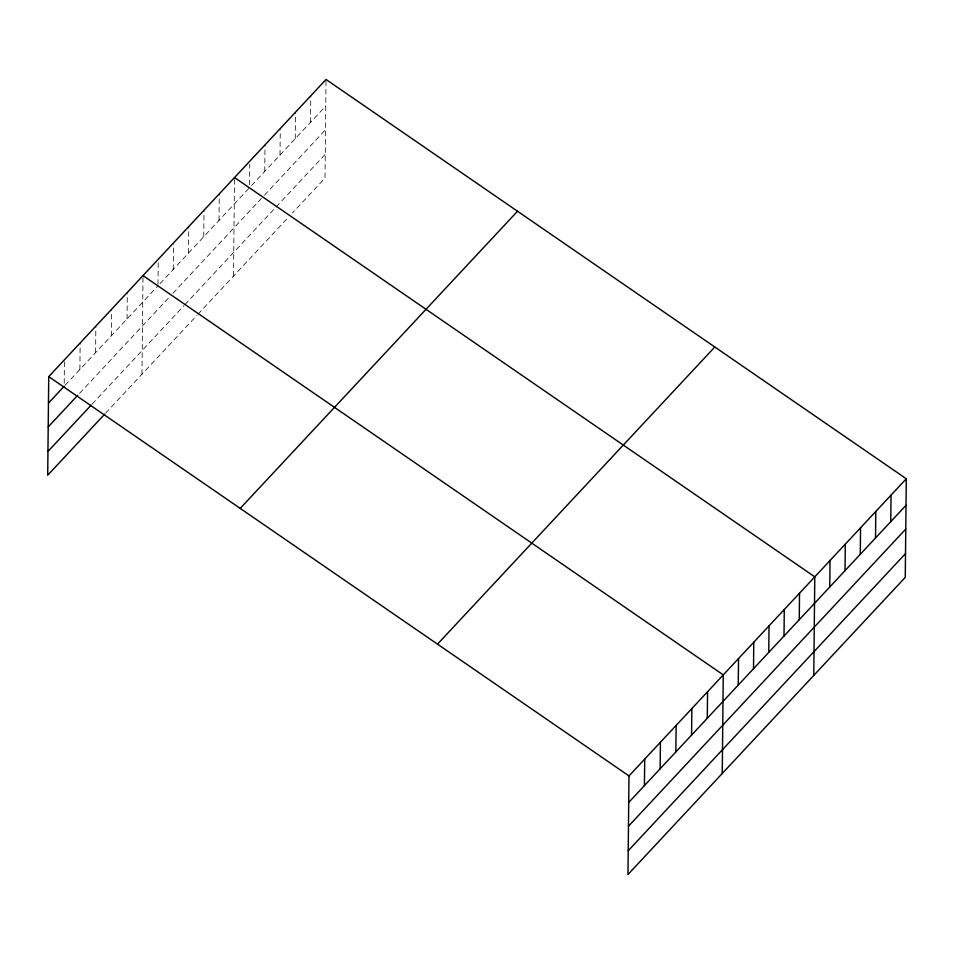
<?xml version="1.0" encoding="UTF-8"?>
<svg xmlns="http://www.w3.org/2000/svg" width="954" height="954" viewBox="0 0 954 954"><rect width="100%" height="100%" fill="white"/><g stroke="black" fill="none" stroke-linecap="round" stroke-linejoin="round"><path stroke-width="0.72" stroke-dasharray="4.77 3.58" d="M64.204 383.365L64.443 359.789M79.886 369.472L80.16 342.951M95.591 352.634L95.877 326.113M111.308 335.796L111.582 309.275M127.025 318.958L127.299 292.437M141.979 374.195L143.017 275.599M158.006 284.304L158.233 262.195M173.246 269.433L173.509 244.379M188.498 253.084L188.773 226.563M203.751 236.747L204.025 210.226M219.003 220.398L219.277 193.877M233.492 276.135L234.505 179.006M249.531 184.766L249.745 164.136M264.747 171.374L265.033 144.853M279.999 155.025L280.285 128.504M295.251 138.688L295.537 112.167M310.503 122.339L310.789 95.817M326.018 80.947L325.004 178.076L292.473 212.945M65.146 385.261L157.994 285.783M160.022 283.6L249.495 187.711M251.534 185.541L325.755 106.001M79.635 393.263L169.943 296.491M172.996 293.224L261.456 198.432M264.508 195.153L325.505 129.78M92.144 404.091L183.919 305.745M184.933 304.648L325.254 154.286M105.644 413.142L196.894 315.357M197.907 314.271L288.394 217.297"/><path stroke-width="1.43" d="M906.3 478.777L628.996 775.924L627.959 874.52L905.263 577.373L906.3 478.777L326.041 79.48L48.737 376.627L47.7 475.223L104.666 414.191M644.427 785.607L644.713 759.086M660.144 768.769L660.418 742.248M675.861 751.931L676.136 725.41M691.578 735.093L691.853 708.572M707.284 718.255L707.57 691.733M722.25 773.491L723.275 674.895L143.017 275.599M738.253 685.079L738.527 658.546M753.505 668.73L753.779 642.209M768.757 652.381L769.031 625.86M784.009 636.044L784.283 609.523M799.261 619.695L799.535 593.173M813.762 675.432L814.788 576.836L234.529 177.539M829.765 587.008L830.04 560.487M845.017 570.671L845.292 544.15M860.269 554.322L860.544 527.8M875.522 537.984L875.796 511.463M890.774 521.635L891.048 495.114M48.451 403.148L64.168 386.31M48.201 426.939L77.668 395.361M47.95 451.445L91.167 405.14M240.217 508.399L517.521 211.239M437.504 644.153L714.808 347.006M628.722 802.445L906.026 505.298M628.471 826.236L905.775 529.076M628.209 850.741L905.513 553.582M48.737 376.627L628.996 775.924"/></g></svg>
